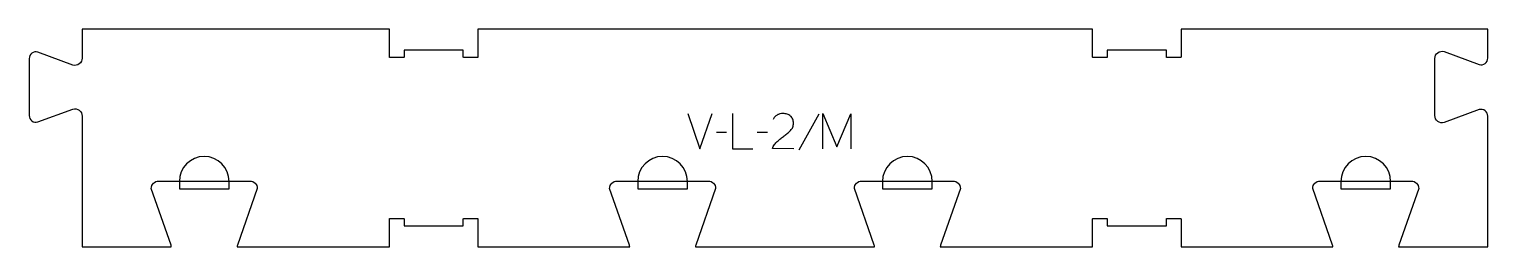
# Model space of a CAD drawing. Extents: x 0 to 1245, y 0 to 186.
import ezdxf

# ---------------------------------------------------------------- set-up
doc = ezdxf.new("R2010")
doc.units = 0
for name, color, linetype in [('1_ANYTOOL_1MMDEEP_LABELS_S', 2, 'CONTINUOUS'), ('4_ANYTOOL_CUTTHROUGH_OUTSI', 5, 'CONTINUOUS'), ('5_ANYTOOL_HALF_MILL_9MM_IN', 3, 'CONTINUOUS')]:
    doc.layers.add(name, color=color, linetype=linetype)

msp = doc.modelspace()

# ---------------------------------------------------------------- linework, layer by layer
at = {"layer": '1_ANYTOOL_1MMDEEP_LABELS_S'}
for p, q in [((673.942163, 113.129256), (656.756449, 82.357828)), ((595.256449, 97.486399), (586.470734, 97.400685)), ((630.142163, 97.486399), (621.356449, 97.400685))]:
    msp.add_line(p, q, dxfattribs=at)
for points in [[(562.127877, 113.600685), (572.499306, 83.600685), (583.042163, 113.600685)], [(600.399306, 113.600685), (600.399306, 83.600685), (617.499306, 83.600685)], [(677.370734, 83.600685), (677.370734, 113.600685), (689.370734, 85.229256), (701.370734, 113.472113), (701.370734, 83.600685)]]:
    msp.add_lwpolyline(points, dxfattribs=at)
msp.add_lwpolyline([(652.727877, 83.643542), (634.427877, 83.686399, -0.034491), (635.090655, 85.433731, -0.037732), (635.99752, 87.066756, -0.037744), (637.136814, 88.541392, -0.03482), (638.477877, 89.836399, -0.00859), (641.437102, 92.234982, -0.008791), (644.477877, 94.529256, 0.020588), (647.297166, 96.762699, 0.025206), (649.899306, 99.243542, 0.046908), (650.919901, 100.544784, 0.051091), (651.667163, 102.018542, 0.050722), (652.115896, 103.666717, 0.041139), (652.256449, 105.372113, 0.039396), (652.113804, 107.179699, 0.058519), (651.624306, 108.918542, 0.060358), (650.833748, 110.325658, 0.061397), (649.727877, 111.500685, 0.048006), (648.37192, 112.422644, 0.045901), (646.867163, 113.075685, 0.045216), (645.127102, 113.478244, 0.034258), (643.342163, 113.600685, 0.055622), (640.707592, 113.306698, 0.079896), (638.263592, 112.325685, 0.080617), (636.294204, 110.659985, 0.060287), (634.856449, 108.500685)], format="xyb", dxfattribs=at)
at = {"layer": '4_ANYTOOL_CUTTHROUGH_OUTSI'}
msp.add_lwpolyline([(1207.735425, 166.416725), (1237.51141, 155.417194, 0.236338), (1242.581143, 156.316215, 0.237079), (1244.898793, 160.929399), (1244.89879, 185.500002), (983.063344, 185.500002), (983.063344, 161.750002, -0.414214), (982.813344, 161.500002), (970.813344, 161.500002, -0.414214), (970.563344, 161.750002), (970.563344, 167.500002), (920.063344, 167.500002), (920.063344, 161.750002, -0.414214), (919.813344, 161.500002), (907.813344, 161.500002, -0.414214), (907.563344, 161.750002), (907.563344, 185.500002), (382.975992, 185.500002), (382.975992, 161.750002, -0.414214), (382.725992, 161.500002), (370.725992, 161.500002, -0.414214), (370.475992, 161.750002), (370.475992, 167.500002), (319.975992, 167.500002), (319.975992, 161.750002, -0.414214), (319.725992, 161.500002), (307.725992, 161.500002, -0.414214), (307.475992, 161.750002), (307.475992, 185.500002), (45.223856, 185.500002), (45.224087, 160.9294, -0.237079), (42.704903, 155.915068, -0.237079), (37.178163, 154.942985, -0.015604), (37.163368, 154.947931), (7.387383, 165.947462, 0.236338), (2.317649, 165.048442, 0.237079), (0, 160.435258), (0.000456, 111.929174, 0.237079), (2.318105, 107.315988, 0.237101), (7.40248, 106.421901), (37.163364, 117.41695, -0.015608), (37.178163, 117.421898, -0.237079), (42.704903, 116.449814, -0.237079), (45.224087, 111.435484), (45.224315, 0), (121.321878, 0, 0.061784), (121.086884, 1.39487), (104.191351, 49.667412, -0.084368), (104.177315, 49.75, -0.414214), (110.427315, 56), (188.427315, 56, -0.414214), (194.677315, 49.75, -0.084368), (194.66328, 49.667412), (177.764167, 1.383805, 0.0608), (177.532836, 0), (194.996153, 0), (307.475992, 0), (307.475992, 23.75, -0.414214), (307.725992, 24), (319.725992, 24, -0.414214), (319.975992, 23.75), (319.975992, 18), (370.475992, 18), (370.475992, 23.75, -0.414214), (370.725992, 24), (382.725992, 24, -0.414214), (382.975992, 23.75), (382.975992, 0), (495.039829, 0), (512.503231, 0, 0.061784), (512.268237, 1.39487), (495.372703, 49.667412, -0.084368), (495.358668, 49.75, -0.414214), (501.608668, 56), (579.608668, 56, -0.414214), (585.858668, 49.75, -0.084368), (585.844633, 49.667412), (568.94552, 1.383805, 0.0608), (568.714189, 0), (721.409231, 0, 0.061784), (721.174237, 1.39487), (704.278703, 49.667412, -0.084368), (704.264668, 49.75, -0.414214), (710.514668, 56), (788.514668, 56, -0.414214), (794.764668, 49.75, -0.084368), (794.750633, 49.667412), (777.85152, 1.383805, 0.0608), (777.620189, 0), (795.083506, 0), (907.563344, 0), (907.563344, 23.75, -0.414214), (907.813344, 24), (919.813344, 24, -0.414214), (920.063344, 23.75), (920.063344, 18), (970.563344, 18), (970.563344, 23.75, -0.414214), (970.813344, 24), (982.813344, 24, -0.414214), (983.063344, 23.75), (983.063344, 0), (1095.127182, 0), (1112.590583, 0, 0.061784), (1112.355589, 1.39487), (1095.460056, 49.667412, -0.084368), (1095.446021, 49.75, -0.414214), (1101.696021, 56), (1179.696021, 56, -0.414214), (1185.946021, 49.75, -0.084368), (1185.931985, 49.667412), (1169.032872, 1.383805, 0.0608), (1168.801542, 0), (1244.89902, 0), (1244.898793, 111.435483, 0.237079), (1242.581143, 116.048668, 0.237104), (1237.496627, 116.942756), (1207.73574, 105.947707, -0.015611), (1207.720939, 105.942758, -0.237077), (1202.194345, 106.914842, -0.237079), (1199.675161, 111.929172), (1199.674705, 160.435256, -0.237079), (1202.19389, 165.449588, -0.237079), (1207.72063, 166.421672, -0.015604)], format="xyb", close=True, dxfattribs=at)
at = {"layer": '5_ANYTOOL_HALF_MILL_9MM_IN'}
for points in [[(170.677315, 55.5), (170.677315, 55.75, 1), (128.177315, 55.75), (128.177315, 49.5), (170.677315, 49.5)], [(561.858668, 55.5), (561.858668, 55.75, 1), (519.358668, 55.75), (519.358668, 49.5), (561.858668, 49.5)], [(770.764668, 55.5), (770.764668, 55.75, 1), (728.264668, 55.75), (728.264668, 49.5), (770.764668, 49.5)], [(1161.946021, 55.5), (1161.946021, 55.75, 1), (1119.446021, 55.75), (1119.446021, 49.5), (1161.946021, 49.5)]]:
    msp.add_lwpolyline(points, format="xyb", close=True, dxfattribs=at)

doc.saveas('drawing.dxf')
